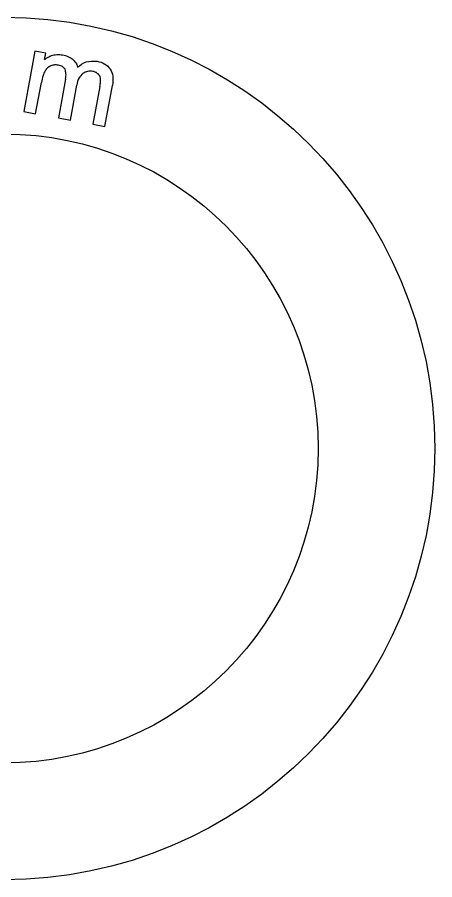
# Model space of a CAD drawing. Header units: millimetres. Extents: x 0 to 600, y -305 to 0.
# Drawn here: x 22.65 to 43.05, y -261.05 to -218.95 of the extents above; entities that cross this region are included whole.
import ezdxf

# ---------------------------------------------------------------- set-up
doc = ezdxf.new("R2010")
doc.units = ezdxf.units.MM
for name, color, linetype in [('HOLES DIAM 30.8 D 3.0', 5, 'CONTINUOUS'), ('INSETS D 0.1', 3, 'CONTINUOUS'), ('PERIMETER D 3.0', 5, 'CONTINUOUS')]:
    doc.layers.add(name, color=color, linetype=linetype)

msp = doc.modelspace()

# ---------------------------------------------------------------- linework, layer by layer
at = {"layer": 'HOLES DIAM 30.8 D 3.0'}
msp.add_circle((22, -240), 15.35, dxfattribs=at)
at = {"layer": 'INSETS D 0.1'}
for p, q in [((23.509, -220.607), (22.969, -223.556)), ((24.039, -220.704), (23.509, -220.607)), ((23.984, -221.008), (24.039, -220.704)), ((23.55, -223.662), (23.83, -222.134)), ((25.01, -221.966), (24.662, -223.866)), ((25.244, -223.972), (25.556, -222.268)), ((26.929, -224.281), (27.297, -222.274)), ((26.688, -222.33), (26.35, -224.175)), ((22.969, -223.556), (23.55, -223.662)), ((24.662, -223.866), (25.244, -223.972)), ((26.35, -224.175), (26.929, -224.281))]:
    msp.add_line(p, q, dxfattribs=at)
for points, knots in [([(23.984, -221.008), (24.011, -220.984), (24.04, -220.962), (24.071, -220.942), (24.147, -220.893), (24.228, -220.859), (24.307, -220.826), (24.308, -220.826), (24.309, -220.826), (24.31, -220.825)], [0.01450145, 0.01450145, 0.01450145, 0.01450145, 0.02492628, 0.02492628, 0.02492628, 0.05026817, 0.05026817, 0.05026817, 0.05059194, 0.05059194, 0.05059194, 0.05059194]), ([(24.31, -220.825), (24.311, -220.825), (24.312, -220.825), (24.313, -220.824), (24.398, -220.801), (24.486, -220.777), (24.578, -220.771), (24.676, -220.764), (24.771, -220.776), (24.863, -220.788), (24.864, -220.789), (24.865, -220.789), (24.866, -220.789)], [-0.00032342, -0.00032342, -0.00032342, -0.00032342, 0, 0, 0, 0.02609364, 0.02609364, 0.02609364, 0.05363822, 0.05363822, 0.05363822, 0.05386012, 0.05386012, 0.05386012, 0.05386012]), ([(24.866, -220.789), (24.866, -220.789), (24.867, -220.789), (24.868, -220.789), (24.965, -220.811), (25.066, -220.833), (25.161, -220.879), (25.243, -220.918), (25.314, -220.973), (25.382, -221.025), (25.384, -221.026), (25.385, -221.027), (25.386, -221.028)], [-0.00022126, -0.00022126, -0.00022126, -0.00022126, 0, 0, 0, 0.02948746, 0.02948746, 0.02948746, 0.05503671, 0.05503671, 0.05503671, 0.05550817, 0.05550817, 0.05550817, 0.05550817]), ([(24.295, -221.322), (24.235, -221.352), (24.179, -221.381), (24.135, -221.418), (24.09, -221.457), (24.051, -221.511), (24.011, -221.569)], [0.00038803, 0.00038803, 0.00038803, 0.00038803, 0.02027143, 0.02027143, 0.02027143, 0.0410478, 0.0410478, 0.0410478, 0.0410478]), ([(24.664, -221.286), (24.598, -221.279), (24.535, -221.272), (24.477, -221.278), (24.419, -221.283), (24.358, -221.302), (24.295, -221.322)], [0.00028928, 0.00028928, 0.00028928, 0.00028928, 0.02013795, 0.02013795, 0.02013795, 0.03987158, 0.03987158, 0.03987158, 0.03987158]), ([(24.985, -221.491), (24.946, -221.438), (24.909, -221.39), (24.867, -221.36), (24.816, -221.324), (24.744, -221.305), (24.664, -221.286)], [0.00080083, 0.00080083, 0.00080083, 0.00080083, 0.02002997, 0.02002997, 0.02002997, 0.04356766, 0.04356766, 0.04356766, 0.04356766]), ([(25.386, -221.028), (25.387, -221.029), (25.388, -221.03), (25.389, -221.031), (25.443, -221.091), (25.5, -221.154), (25.54, -221.231), (25.568, -221.283), (25.586, -221.339), (25.6, -221.394)], [-0.00046896, -0.00046896, -0.00046896, -0.00046896, 0, 0, 0, 0.0237799, 0.0237799, 0.0237799, 0.04012343, 0.04012343, 0.04012343, 0.04012343]), ([(25.6, -221.394), (25.726, -221.288), (25.857, -221.185), (26.013, -221.134), (26.183, -221.078), (26.367, -221.088), (26.545, -221.097), (26.546, -221.097), (26.548, -221.097), (26.549, -221.097)], [0.00777322, 0.00777322, 0.00777322, 0.00777322, 0.05490025, 0.05490025, 0.05490025, 0.10641878, 0.10641878, 0.10641878, 0.10686349, 0.10686349, 0.10686349, 0.10686349]), ([(26.549, -221.097), (26.551, -221.097), (26.552, -221.098), (26.554, -221.098), (26.683, -221.128), (26.817, -221.159), (26.933, -221.232), (27.034, -221.294), (27.113, -221.383), (27.189, -221.467), (27.191, -221.469), (27.192, -221.471), (27.194, -221.473)], [-0.00044932, -0.00044932, -0.00044932, -0.00044932, 0, 0, 0, 0.03859528, 0.03859528, 0.03859528, 0.07197604, 0.07197604, 0.07197604, 0.07274097, 0.07274097, 0.07274097, 0.07274097]), ([(24.011, -221.569), (23.974, -221.647), (23.938, -221.724), (23.91, -221.801), (23.874, -221.907), (23.852, -222.019), (23.83, -222.134)], [0.00040724, 0.00040724, 0.00040724, 0.00040724, 0.02632565, 0.02632565, 0.02632565, 0.06130658, 0.06130658, 0.06130658, 0.06130658]), ([(25.01, -221.966), (25.026, -221.869), (25.04, -221.777), (25.032, -221.691), (25.026, -221.627), (25.006, -221.561), (24.985, -221.491)], [0, 0, 0, 0, 0.02880617, 0.02880617, 0.02880617, 0.05034782, 0.05034782, 0.05034782, 0.05034782]), ([(25.853, -221.695), (25.782, -221.766), (25.714, -221.836), (25.669, -221.912), (25.61, -222.012), (25.583, -222.137), (25.556, -222.268)], [0.00069971, 0.00069971, 0.00069971, 0.00069971, 0.03046298, 0.03046298, 0.03046298, 0.06937127, 0.06937127, 0.06937127, 0.06937127]), ([(26.35, -221.595), (26.255, -221.585), (26.164, -221.578), (26.084, -221.594), (26.009, -221.61), (25.933, -221.651), (25.853, -221.695)], [0.0003247, 0.0003247, 0.0003247, 0.0003247, 0.0284252, 0.0284252, 0.0284252, 0.05514221, 0.05514221, 0.05514221, 0.05514221]), ([(26.6, -221.714), (26.562, -221.684), (26.526, -221.657), (26.489, -221.639), (26.449, -221.619), (26.401, -221.607), (26.35, -221.595)], [0.00037875, 0.00037875, 0.00037875, 0.00037875, 0.01487743, 0.01487743, 0.01487743, 0.03049694, 0.03049694, 0.03049694, 0.03049694]), ([(26.717, -221.921), (26.706, -221.879), (26.695, -221.84), (26.678, -221.81), (26.66, -221.778), (26.632, -221.747), (26.6, -221.714)], [0.00050174, 0.00050174, 0.00050174, 0.00050174, 0.0134907, 0.0134907, 0.0134907, 0.02713833, 0.02713833, 0.02713833, 0.02713833]), ([(27.194, -221.473), (27.195, -221.476), (27.196, -221.478), (27.197, -221.48), (27.246, -221.589), (27.297, -221.701), (27.317, -221.822), (27.343, -221.974), (27.319, -222.126), (27.297, -222.273), (27.297, -222.274), (27.297, -222.274), (27.297, -222.274)], [-0.00076758, -0.00076758, -0.00076758, -0.00076758, 0, 0, 0, 0.03495569, 0.03495569, 0.03495569, 0.07855574, 0.07855574, 0.07855574, 0.07863128, 0.07863128, 0.07863128, 0.07863128]), ([(26.688, -222.33), (26.704, -222.246), (26.718, -222.165), (26.721, -222.086), (26.723, -222.033), (26.721, -221.978), (26.717, -221.921)], [0, 0, 0, 0, 0.02536916, 0.02536916, 0.02536916, 0.04231987, 0.04231987, 0.04231987, 0.04231987])]:
    msp.add_open_spline(points, degree=3, knots=knots, dxfattribs=at)
at = {"layer": 'PERIMETER D 3.0'}
msp.add_circle((22, -240), 21.05, dxfattribs=at)

doc.saveas('drawing.dxf')
